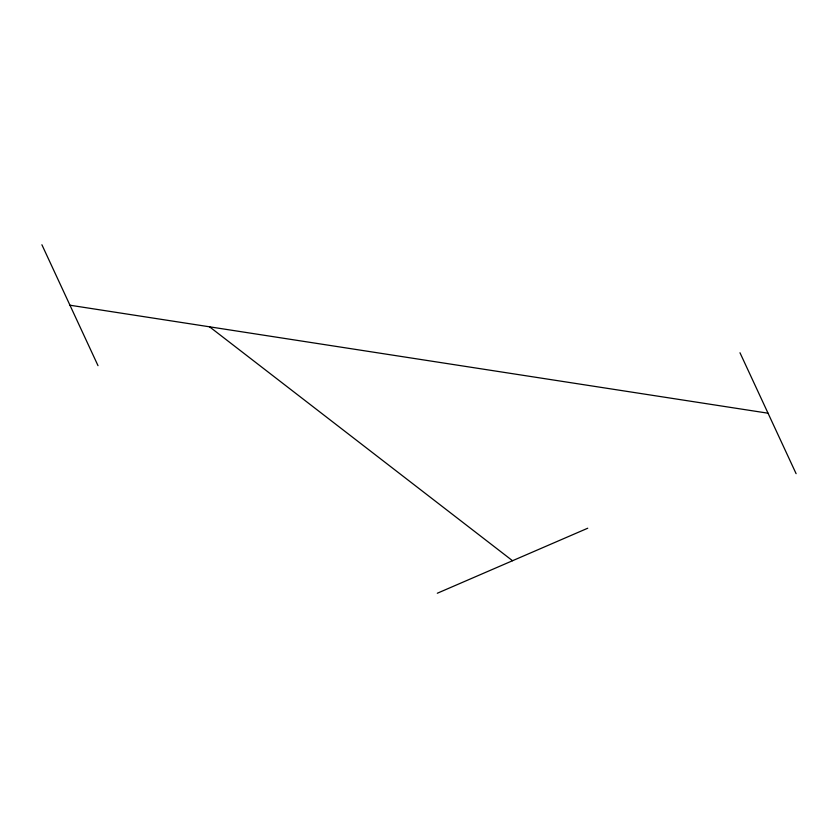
<?xml version="1.0" encoding="UTF-8"?>
<svg xmlns="http://www.w3.org/2000/svg" width="838" height="838" viewBox="0 0 838 838"><rect width="100%" height="100%" fill="white"/><g stroke="black" fill="none" stroke-linecap="round" stroke-linejoin="round"><path stroke-width="1.26" d="M437.31 593.241L587.742 528.223M69.963 305.221L768.037 413.207M209.573 326.82L512.521 560.727M739.985 352.756L796.1 473.669M41.9 244.759L98.015 365.672"/></g></svg>
